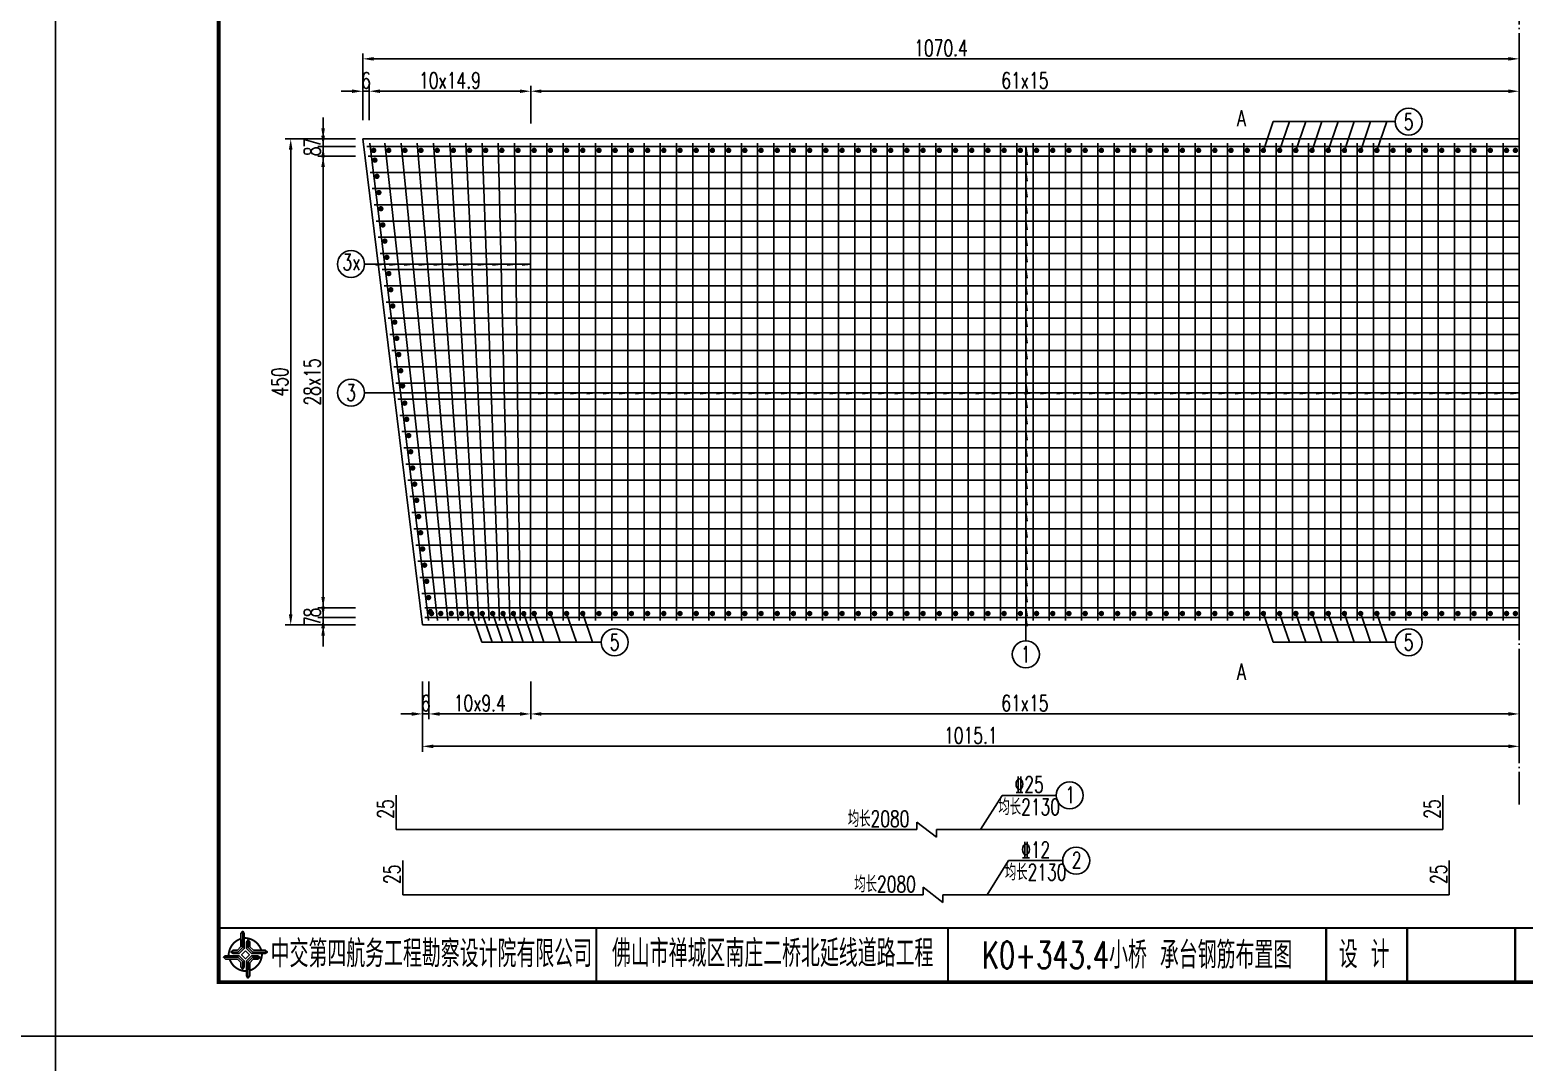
# Model space of a CAD drawing. Header units: millimetres. Extents: x -51 to 12129, y -1309 to -715.
# Drawn here: x 2464.6 to 2741.2, y -1016.5 to -825.3 of the extents above; entities that cross this region are included whole.
import ezdxf
from ezdxf.enums import TextEntityAlignment as Align

# ---------------------------------------------------------------- set-up
doc = ezdxf.new("R2010")
doc.units = ezdxf.units.MM
doc.header["$LTSCALE"] = 0.25
doc.linetypes.add('ACAD_ISO04W100', pattern=[30, 24, -3, 0, -3])
doc.layers.add('TEXT', color=7, linetype='Continuous', lineweight=18)
for name, color, linetype in [('YOLLOW', 7, 'Continuous'), ('中心线', 3, 'ACAD_ISO04W100'), ('图框', 7, 'Continuous'), ('尺寸标注', 2, 'Continuous'), ('文字', 7, 'Continuous'), ('文字字符', 7, 'Continuous'), ('标注', 4, 'Continuous'), ('次轮廓线', 7, 'Continuous'), ('钢筋', 6, 'Continuous')]:
    doc.layers.add(name, color=color, linetype=linetype)
doc.styles.get("Standard").update_dxf_attribs({"font": 'simplex1.shx', "width": 0.7, "bigfont": 'hztxt.shx'})
doc.dimstyles.new('比例1：50', dxfattribs={"dimscale": 0, "dimtxt": 3, "dimasz": 2, "dimexe": 1, "dimexo": 1, "dimgap": 0.5, "dimtad": 1, "dimdec": 1, "dimlfac": 5, "dimzin": 13, "dimdsep": 46, "dimtxsty": 'Standard', "dimcen": -1, "dimclrd": 256, "dimclre": 256, "dimclrt": 7, "dimaunit": 1, "dimadec": 3, "dimazin": 0, "dimtfac": 0.0005, "dimtdec": 1, "dimtix": 1, "dimtmove": 2, "dimatfit": 3, "dimfxl": 0, "dimtolj": 1, "dimtzin": 13, "dimarcsym": 0})

# ---------------------------------------------------------------- blocks, each defined once
blk = doc.blocks.new('tb')
at = {"lineweight": -3}
h = blk.add_hatch(color=256, dxfattribs=at)
h.paths.add_polyline_path([(-1.23, -0.13), (-3.78, -0.14), (-4.14, -0.41), (-1.4, -0.44), (-0.56, -1.24), (-0.54, -2.62), (-0.27, -2.2), (-0.26, -1.06)])
h.paths.add_polyline_path([(0.13, -1.08), (0.14, -3.86), (0.41, -4.26), (0.44, -1.24), (1.25, -0.43), (2.66, -0.43), (2.26, -0.16), (1.07, -0.15)])
h.paths.add_polyline_path([(1.08, 0.3), (3.62, 0.3), (4.02, 0.56), (1.25, 0.57), (0.43, 1.39), (0.43, 2.8), (0.16, 2.41), (0.15, 1.24)])
h.paths.add_polyline_path([(-0.28, 1.21), (-0.28, 3.99), (-0.56, 4.39), (-0.57, 1.41), (-1.38, 0.6), (-2.74, 0.56), (-2.33, 0.3), (-1.2, 0.29)])
for p, q in [((-0.56, 4.39), (-0.57, 1.41)), ((0.43, 2.8), (0.43, 1.39)), ((-1.38, 0.6), (-2.74, 0.56)), ((-0.57, 1.41), (-1.38, 0.6)), ((0.43, 1.39), (1.25, 0.57)), ((1.25, 0.57), (4.02, 0.56)), ((-4.14, -0.41), (-1.4, -0.44)), ((-1.4, -0.44), (-0.56, -1.24)), ((-0.56, -1.24), (-0.54, -2.62)), ((0.41, -4.26), (0.44, -1.24)), ((0.44, -1.24), (1.25, -0.43)), ((1.25, -0.43), (2.66, -0.43))]:
    blk.add_line(p, q, dxfattribs=at)
at = {"lineweight": -3, "const_width": 0.35, "flags": 128}
for points in [[(-0.9, 3.02, 0.324167), (-3.16, -0.14)], [(2.88, 0.92, 0.324403), (-0.24, 3.15)], [(0.75, -2.86, 0.325418), (3.02, 0.26)], [(-2.98, -0.76, 0.322976), (0.14, -2.98)]]:
    blk.add_lwpolyline(points, format="xyb", dxfattribs=at)
at = {"lineweight": -3, "flags": 128}
for points in [[(-0.9, 3.99), (-0.9, 1.58), (-1.53, 0.91), (-2.34, 0.91), (-2.74, 0.56), (-2.33, 0.3), (-1.2, 0.29), (-0.28, 1.21), (-0.28, 3.99), (-0.56, 4.39)], [(3.62, 0.92), (1.43, 0.92), (0.77, 1.54), (0.77, 2.38), (0.43, 2.8), (0.16, 2.41), (0.15, 1.24), (1.08, 0.3), (3.62, 0.3), (4.02, 0.56)], [(-0.04, 0.77), (0.68, 0.04), (-0.04, -0.69), (-0.77, 0.05)], [(-3.73, -0.76), (-1.54, -0.76), (-0.89, -1.39), (-0.89, -2.21), (-0.54, -2.62), (-0.27, -2.2), (-0.26, -1.06), (-1.23, -0.13), (-3.78, -0.14), (-4.14, -0.41)], [(0.75, -3.85), (0.75, -1.43), (1.4, -0.78), (2.26, -0.78), (2.66, -0.43), (2.26, -0.16), (1.07, -0.15), (0.13, -1.08), (0.14, -3.86), (0.41, -4.26)]]:
    blk.add_lwpolyline(points, close=True, dxfattribs=at)
blk = doc.blocks.new('*D796')
at = {"layer": 'Defpoints', "color": 0}
for p in [(2526.21, -845.53), (2512.87, -935.53), (2537.26, -935.53)]:
    blk.add_point(p, dxfattribs=at)
at = {"layer": '标注', "lineweight": -2}
for p, q in [((2518.87, -845.53), (2511.87, -845.53)), ((2512.87, -847.53), (2512.87, -933.53)), ((2518.87, -935.53), (2511.87, -935.53))]:
    blk.add_line(p, q, dxfattribs=at)
at = {"layer": '标注'}
for points in [[(2512.53, -847.53), (2513.2, -847.53), (2512.87, -845.53)], [(2512.53, -933.53), (2513.2, -933.53), (2512.87, -935.53)]]:
    blk.add_solid(points, dxfattribs=at)
at = {"layer": '标注', "color": 7, "insert": (2510.87, -890.53), "char_height": 3, "attachment_point": 5, "rotation": 90}
blk.add_mtext('\\A1;450', dxfattribs=at)
blk = doc.blocks.new('*D797')
at = {"layer": 'Defpoints', "color": 0}
for p in [(2518.87, -845.53), (2526.95, -845.53), (2526.95, -846.93)]:
    blk.add_point(p, dxfattribs=at)
at = {"layer": '标注', "lineweight": -2}
for p, q in [((2518.87, -843.53), (2518.87, -841.53)), ((2524.87, -845.53), (2517.87, -845.53)), ((2518.87, -846.93), (2518.87, -845.53)), ((2524.87, -846.93), (2517.87, -846.93)), ((2518.87, -848.93), (2518.87, -850.93))]:
    blk.add_line(p, q, dxfattribs=at)
at = {"layer": '标注'}
for points in [[(2518.53, -843.53), (2519.2, -843.53), (2518.87, -845.53)], [(2518.53, -848.93), (2519.2, -848.93), (2518.87, -846.93)]]:
    blk.add_solid(points, dxfattribs=at)
at = {"layer": '标注', "color": 7, "insert": (2516.87, -846.23), "char_height": 3, "attachment_point": 5, "rotation": 90}
blk.add_mtext('\\A1;7', dxfattribs=at)
blk = doc.blocks.new('*D798')
at = {"layer": 'Defpoints', "color": 0}
for p in [(2518.87, -848.73), (2526.95, -846.93), (2527.2, -848.73)]:
    blk.add_point(p, dxfattribs=at)
at = {"layer": '标注', "lineweight": -2}
for p, q in [((2518.87, -844.93), (2518.87, -842.93)), ((2524.87, -846.93), (2517.87, -846.93)), ((2524.87, -848.73), (2517.87, -848.73)), ((2518.87, -846.93), (2518.87, -848.73)), ((2518.87, -850.73), (2518.87, -852.73))]:
    blk.add_line(p, q, dxfattribs=at)
at = {"layer": '标注'}
for points in [[(2518.53, -844.93), (2519.2, -844.93), (2518.87, -846.93)], [(2518.53, -850.73), (2519.2, -850.73), (2518.87, -848.73)]]:
    blk.add_solid(points, dxfattribs=at)
at = {"layer": '标注', "color": 7, "insert": (2516.87, -847.83), "char_height": 3, "attachment_point": 5, "rotation": 90}
blk.add_mtext('\\A1;8', dxfattribs=at)
blk = doc.blocks.new('*D799')
at = {"layer": 'Defpoints', "color": 0}
for p in [(2527.2, -848.73), (2518.87, -932.33), (2537.71, -932.33)]:
    blk.add_point(p, dxfattribs=at)
at = {"layer": '标注', "lineweight": -2}
for p, q in [((2524.87, -848.73), (2517.87, -848.73)), ((2518.87, -850.73), (2518.87, -930.33)), ((2524.87, -932.33), (2517.87, -932.33))]:
    blk.add_line(p, q, dxfattribs=at)
at = {"layer": '标注'}
for points in [[(2518.53, -850.73), (2519.2, -850.73), (2518.87, -848.73)], [(2518.53, -930.33), (2519.2, -930.33), (2518.87, -932.33)]]:
    blk.add_solid(points, dxfattribs=at)
at = {"layer": '标注', "color": 7, "insert": (2516.87, -890.53), "char_height": 3, "attachment_point": 5, "rotation": 90}
blk.add_mtext('\\A1;28x15', dxfattribs=at)
blk = doc.blocks.new('*D800')
at = {"layer": 'Defpoints', "color": 0}
for p in [(2518.87, -934.13), (2538.06, -932.33), (2538.06, -934.13)]:
    blk.add_point(p, dxfattribs=at)
at = {"layer": '标注', "lineweight": -2}
for p, q in [((2518.87, -930.33), (2518.87, -928.33)), ((2524.87, -932.33), (2517.87, -932.33)), ((2524.87, -934.13), (2517.87, -934.13)), ((2518.87, -932.33), (2518.87, -934.13)), ((2518.87, -936.13), (2518.87, -938.13))]:
    blk.add_line(p, q, dxfattribs=at)
at = {"layer": '标注'}
for points in [[(2518.53, -930.33), (2519.2, -930.33), (2518.87, -932.33)], [(2518.53, -936.13), (2519.2, -936.13), (2518.87, -934.13)]]:
    blk.add_solid(points, dxfattribs=at)
at = {"layer": '标注', "color": 7, "insert": (2516.87, -933.23), "char_height": 3, "attachment_point": 5, "rotation": 90}
blk.add_mtext('\\A1;8', dxfattribs=at)
blk = doc.blocks.new('*D801')
at = {"layer": 'Defpoints', "color": 0}
for p in [(2538.29, -934.13), (2518.87, -935.53), (2538.29, -935.53)]:
    blk.add_point(p, dxfattribs=at)
at = {"layer": '标注', "lineweight": -2}
for p, q in [((2518.87, -932.13), (2518.87, -930.13)), ((2524.87, -934.13), (2517.87, -934.13)), ((2518.87, -934.13), (2518.87, -935.53)), ((2524.87, -935.53), (2517.87, -935.53)), ((2518.87, -937.53), (2518.87, -939.53))]:
    blk.add_line(p, q, dxfattribs=at)
at = {"layer": '标注'}
for points in [[(2518.53, -932.13), (2519.2, -932.13), (2518.87, -934.13)], [(2518.53, -937.53), (2519.2, -937.53), (2518.87, -935.53)]]:
    blk.add_solid(points, dxfattribs=at)
at = {"layer": '标注', "color": 7, "insert": (2516.87, -934.83), "char_height": 3, "attachment_point": 5, "rotation": 90}
blk.add_mtext('\\A1;7', dxfattribs=at)
blk = doc.blocks.new('*D802')
at = {"layer": 'Defpoints', "color": 0}
for p in [(2537.26, -943.54), (2740.29, -943.54), (2740.29, -958)]:
    blk.add_point(p, dxfattribs=at)
at = {"layer": '标注', "lineweight": -2}
for p, q in [((2537.26, -952), (2537.26, -959)), ((2740.29, -952), (2740.29, -959)), ((2539.26, -958), (2738.29, -958))]:
    blk.add_line(p, q, dxfattribs=at)
at = {"layer": '标注'}
for points in [[(2539.26, -957.67), (2539.26, -958.34), (2537.26, -958)], [(2738.29, -957.67), (2738.29, -958.34), (2740.29, -958)]]:
    blk.add_solid(points, dxfattribs=at)
at = {"layer": '标注', "color": 7, "insert": (2638.77, -956), "char_height": 3, "attachment_point": 5}
blk.add_mtext('\\A1;1015.1', dxfattribs=at)
blk = doc.blocks.new('*D803')
at = {"layer": 'Defpoints', "color": 0}
for p in [(2537.26, -943.54), (2538.46, -943.54), (2538.46, -952)]:
    blk.add_point(p, dxfattribs=at)
at = {"layer": '标注', "lineweight": -2}
for p, q in [((2537.26, -946), (2537.26, -953)), ((2538.46, -946), (2538.46, -953)), ((2535.26, -952), (2533.26, -952)), ((2537.26, -952), (2538.46, -952)), ((2540.46, -952), (2542.46, -952))]:
    blk.add_line(p, q, dxfattribs=at)
at = {"layer": '标注'}
for points in [[(2535.26, -951.67), (2535.26, -952.34), (2537.26, -952)], [(2540.46, -951.67), (2540.46, -952.34), (2538.46, -952)]]:
    blk.add_solid(points, dxfattribs=at)
at = {"layer": '标注', "color": 7, "insert": (2537.86, -950), "char_height": 3, "attachment_point": 5}
blk.add_mtext('\\A1;6', dxfattribs=at)
blk = doc.blocks.new('*D804')
at = {"layer": 'Defpoints', "color": 0}
for p in [(2557.29, -942.74), (2538.46, -943.54), (2557.29, -952)]:
    blk.add_point(p, dxfattribs=at)
at = {"layer": '标注', "lineweight": -2}
for p, q in [((2538.46, -946), (2538.46, -953)), ((2557.29, -946), (2557.29, -953)), ((2540.46, -952), (2555.29, -952))]:
    blk.add_line(p, q, dxfattribs=at)
at = {"layer": '标注'}
for points in [[(2540.46, -951.67), (2540.46, -952.34), (2538.46, -952)], [(2555.29, -951.67), (2555.29, -952.34), (2557.29, -952)]]:
    blk.add_solid(points, dxfattribs=at)
at = {"layer": '标注', "color": 7, "insert": (2547.87, -950), "char_height": 3, "attachment_point": 5}
blk.add_mtext('\\A1;10x9.4', dxfattribs=at)
blk = doc.blocks.new('*D805')
at = {"layer": 'Defpoints', "color": 0}
for p in [(2557.29, -942.14), (2740.29, -942.14), (2740.29, -952)]:
    blk.add_point(p, dxfattribs=at)
at = {"layer": '标注', "lineweight": -2}
for p, q in [((2557.29, -946), (2557.29, -953)), ((2740.29, -946), (2740.29, -953)), ((2559.29, -952), (2738.29, -952))]:
    blk.add_line(p, q, dxfattribs=at)
at = {"layer": '标注'}
for points in [[(2559.29, -951.67), (2559.29, -952.34), (2557.29, -952)], [(2738.29, -951.67), (2738.29, -952.34), (2740.29, -952)]]:
    blk.add_solid(points, dxfattribs=at)
at = {"layer": '标注', "color": 7, "insert": (2648.79, -950), "char_height": 3, "attachment_point": 5}
blk.add_mtext('\\A1;61x15', dxfattribs=at)
blk = doc.blocks.new('*D806')
at = {"layer": 'Defpoints', "color": 0}
for p in [(2740.29, -830.69), (2526.21, -843.02), (2740.29, -843.02)]:
    blk.add_point(p, dxfattribs=at)
at = {"layer": '标注', "lineweight": -2}
for p, q in [((2526.21, -836.69), (2526.21, -829.69)), ((2740.29, -836.69), (2740.29, -829.69)), ((2528.21, -830.69), (2738.29, -830.69))]:
    blk.add_line(p, q, dxfattribs=at)
at = {"layer": '标注'}
for points in [[(2528.21, -830.36), (2528.21, -831.02), (2526.21, -830.69)], [(2738.29, -830.36), (2738.29, -831.02), (2740.29, -830.69)]]:
    blk.add_solid(points, dxfattribs=at)
at = {"layer": '标注', "color": 7, "insert": (2633.25, -828.69), "char_height": 3, "attachment_point": 5}
blk.add_mtext('\\A1;1070.4', dxfattribs=at)
blk = doc.blocks.new('*D807')
at = {"layer": 'Defpoints', "color": 0}
for p in [(2526.21, -836.69), (2526.21, -843.02), (2527.41, -843.02)]:
    blk.add_point(p, dxfattribs=at)
at = {"layer": '标注', "lineweight": -2}
for p, q in [((2524.21, -836.69), (2522.21, -836.69)), ((2526.21, -842.02), (2526.21, -835.69)), ((2527.41, -836.69), (2526.21, -836.69)), ((2527.41, -842.02), (2527.41, -835.69)), ((2529.41, -836.69), (2531.41, -836.69))]:
    blk.add_line(p, q, dxfattribs=at)
at = {"layer": '标注'}
for points in [[(2524.21, -836.36), (2524.21, -837.02), (2526.21, -836.69)], [(2529.41, -836.36), (2529.41, -837.02), (2527.41, -836.69)]]:
    blk.add_solid(points, dxfattribs=at)
at = {"layer": '标注', "color": 7, "insert": (2526.81, -834.69), "char_height": 3, "attachment_point": 5}
blk.add_mtext('\\A1;6', dxfattribs=at)
blk = doc.blocks.new('*D808')
at = {"layer": 'Defpoints', "color": 0}
for p in [(2557.29, -836.69), (2527.41, -843.02), (2557.29, -843.82)]:
    blk.add_point(p, dxfattribs=at)
at = {"layer": '标注', "lineweight": -2}
for p, q in [((2527.41, -842.02), (2527.41, -835.69)), ((2529.41, -836.69), (2555.29, -836.69)), ((2557.29, -842.69), (2557.29, -835.69))]:
    blk.add_line(p, q, dxfattribs=at)
at = {"layer": '标注'}
for points in [[(2529.41, -836.36), (2529.41, -837.02), (2527.41, -836.69)], [(2555.29, -836.36), (2555.29, -837.02), (2557.29, -836.69)]]:
    blk.add_solid(points, dxfattribs=at)
at = {"layer": '标注', "color": 7, "insert": (2542.35, -834.69), "char_height": 3, "attachment_point": 5}
blk.add_mtext('\\A1;10x14.9', dxfattribs=at)
blk = doc.blocks.new('*D809')
at = {"layer": 'Defpoints', "color": 0}
for p in [(2740.29, -836.69), (2557.29, -843.82), (2740.29, -843.82)]:
    blk.add_point(p, dxfattribs=at)
at = {"layer": '标注', "lineweight": -2}
for p, q in [((2557.29, -842.69), (2557.29, -835.69)), ((2559.29, -836.69), (2738.29, -836.69)), ((2740.29, -842.69), (2740.29, -835.69))]:
    blk.add_line(p, q, dxfattribs=at)
at = {"layer": '标注'}
for points in [[(2559.29, -836.36), (2559.29, -837.02), (2557.29, -836.69)], [(2738.29, -836.36), (2738.29, -837.02), (2740.29, -836.69)]]:
    blk.add_solid(points, dxfattribs=at)
at = {"layer": '标注', "color": 7, "insert": (2648.79, -834.69), "char_height": 3, "attachment_point": 5}
blk.add_mtext('\\A1;61x15', dxfattribs=at)
blk = doc.blocks.new('123')
at = {"layer": '图框', "color": 2}
blk.add_lwpolyline([(369.33, -1011.65), (369.33, -714.65), (-50.67, -714.65), (-50.67, -1011.65)], close=True, dxfattribs=at)

msp = doc.modelspace()

# ---------------------------------------------------------------- linework, layer by layer
at = {"const_width": 0.7}
msp.add_lwpolyline([(2499.54252, -1001.65472), (2879.54252, -1001.65472), (2879.54252, -724.65472), (2499.54252, -724.65472)], close=True, dxfattribs=at)
at = {"const_width": 0.4}
msp.add_lwpolyline([(2499.54252, -991.65472), (2879.54252, -991.65472)], dxfattribs=at)
at = {"layer": 'YOLLOW'}
for p, q in [((2640.57574, -973.42357), (2644.57574, -967.07628)), ((2644.57574, -967.07628), (2654.57574, -967.07628)), ((2641.77242, -985.51027), (2645.77242, -979.16298)), ((2645.77242, -979.16298), (2655.77242, -979.16298))]:
    msp.add_line(p, q, dxfattribs=at)
for centre in [(2657.07574, -967.07628), (2658.27242, -979.16298)]:
    msp.add_circle(centre, 2.5, dxfattribs=at)
at = {"layer": '中心线'}
msp.add_line((2740.28707, -734.74886), (2740.28707, -968.9558), dxfattribs=at)
at = {"layer": '图框', "const_width": 0.4}
for points in [[(2569.43594, -991.65472), (2569.43594, -1001.65472)], [(2634.54252, -1001.65472), (2634.54252, -991.65472)], [(2704.54252, -1001.65472), (2704.54252, -991.65472)], [(2719.54252, -1001.65472), (2719.54252, -991.65472)], [(2739.54252, -1001.65472), (2739.54252, -991.65472)]]:
    msp.add_lwpolyline(points, dxfattribs=at)
at = {"layer": '尺寸标注', "linetype": 'Continuous'}
for p, q in [((2628.75619, -973.42357), (2628.75619, -972.02364)), ((2628.75619, -972.02364), (2632.41581, -974.81118)), ((2632.41581, -974.81118), (2632.41581, -973.42357)), ((2629.95287, -985.51027), (2629.95287, -984.11034)), ((2629.95287, -984.11034), (2633.61249, -986.89788)), ((2633.61249, -986.89788), (2633.61249, -985.51027))]:
    msp.add_line(p, q, dxfattribs=at)
at = {"layer": '文字'}
for points in [[(2689.11623, -838.82442, 0, 0.7, 0), (2687.11623, -838.82442, 0, 0, 0), (2684.61623, -838.82442, 0, 0, 0), (2684.61623, -843.62125, 0, 0, 0)], [(2689.11623, -946.86419, 0, 0.7, 0), (2687.11623, -946.86419, 0, 0, 0), (2684.61623, -946.86419, 0, 0, 0), (2684.61623, -942.06737, 0, 0, 0)]]:
    msp.add_lwpolyline(points, format="xyseb", dxfattribs=at)
at = {"layer": '标注'}
for p, q in [((2694.75607, -842.32313), (2692.93629, -847.64895)), ((2694.75607, -842.32313), (2717.32742, -842.32313)), ((2697.75607, -842.32313), (2695.93629, -847.64895)), ((2700.75607, -842.32313), (2698.93629, -847.64895)), ((2703.75607, -842.32313), (2701.93629, -847.64895)), ((2706.75607, -842.32313), (2704.93629, -847.64895)), ((2709.75607, -842.32313), (2707.93629, -847.64895)), ((2712.75607, -842.32313), (2710.93629, -847.64895)), ((2715.75607, -842.32313), (2713.93629, -847.64895)), ((2648.95284, -846.92605), (2648.95284, -938.46189)), ((2648.95284, -846.92605), (2649.17769, -848.52606)), ((2648.95284, -848.72605), (2649.17769, -850.32606)), ((2648.95284, -851.72605), (2649.17769, -853.32606)), ((2648.95284, -854.72605), (2649.17769, -856.32606)), ((2648.95284, -857.72605), (2649.17769, -859.32606)), ((2648.95284, -860.72605), (2649.17769, -862.32606)), ((2648.95284, -863.72605), (2649.17769, -865.32606)), ((2648.95284, -866.72605), (2649.17769, -868.32606)), ((2557.28707, -868.70121), (2526.53284, -868.70121)), ((2530.25272, -868.70121), (2528.6527, -868.92607)), ((2532.77615, -868.70121), (2531.17614, -868.92607)), ((2535.49959, -868.70121), (2533.89957, -868.92607)), ((2538.20878, -868.70121), (2536.60876, -868.92607)), ((2540.94646, -868.70121), (2539.34644, -868.92607)), ((2543.6699, -868.70121), (2542.06988, -868.92607)), ((2546.39333, -868.70121), (2544.79331, -868.92607)), ((2549.11677, -868.70121), (2547.51675, -868.92607)), ((2551.8402, -868.70121), (2550.24019, -868.92607)), ((2554.56364, -868.70121), (2552.96362, -868.92607)), ((2557.28707, -868.70121), (2555.68706, -868.92607)), ((2648.95284, -869.72605), (2649.17769, -871.32606)), ((2648.95284, -872.72605), (2649.17769, -874.32606)), ((2648.95284, -875.72605), (2649.17769, -877.32606)), ((2648.95284, -878.72605), (2649.17769, -880.32606)), ((2648.95284, -881.72605), (2649.17769, -883.32606)), ((2648.95284, -884.72605), (2649.17769, -886.32606)), ((2648.95284, -887.72605), (2649.17769, -889.32606)), ((2740.28707, -892.51959), (2526.53284, -892.51959)), ((2560.28707, -892.51959), (2558.68706, -892.74444)), ((2563.28707, -892.51959), (2561.68706, -892.74444)), ((2566.28707, -892.51959), (2564.68706, -892.74444)), ((2569.28707, -892.51959), (2567.68706, -892.74444)), ((2572.28707, -892.51959), (2570.68706, -892.74444)), ((2575.28707, -892.51959), (2573.68706, -892.74444)), ((2578.28707, -892.51959), (2576.68706, -892.74444)), ((2581.28707, -892.51959), (2579.68706, -892.74444)), ((2584.28707, -892.51959), (2582.68706, -892.74444)), ((2587.28707, -892.51959), (2585.68706, -892.74444)), ((2590.28707, -892.51959), (2588.68706, -892.74444)), ((2593.28707, -892.51959), (2591.68706, -892.74444)), ((2596.28707, -892.51959), (2594.68706, -892.74444)), ((2599.28707, -892.51959), (2597.68706, -892.74444)), ((2602.28707, -892.51959), (2600.68706, -892.74444)), ((2605.28707, -892.51959), (2603.68706, -892.74444)), ((2608.28707, -892.51959), (2606.68706, -892.74444)), ((2611.28707, -892.51959), (2609.68706, -892.74444)), ((2614.28707, -892.51959), (2612.68706, -892.74444)), ((2617.28707, -892.51959), (2615.68706, -892.74444)), ((2620.28707, -892.51959), (2618.68706, -892.74444)), ((2623.28707, -892.51959), (2621.68706, -892.74444)), ((2626.28707, -892.51959), (2624.68706, -892.74444)), ((2629.28707, -892.51959), (2627.68706, -892.74444)), ((2632.28707, -892.51959), (2630.68706, -892.74444)), ((2635.28707, -892.51959), (2633.68706, -892.74444)), ((2638.28707, -892.51959), (2636.68706, -892.74444)), ((2641.28707, -892.51959), (2639.68706, -892.74444)), ((2644.28707, -892.51959), (2642.68706, -892.74444)), ((2647.28707, -892.51959), (2645.68706, -892.74444)), ((2650.28707, -892.51959), (2648.68706, -892.74444)), ((2648.95284, -890.72605), (2649.17769, -892.32606)), ((2653.28707, -892.51959), (2651.68706, -892.74444)), ((2656.28707, -892.51959), (2654.68706, -892.74444)), ((2659.28707, -892.51959), (2657.68706, -892.74444)), ((2662.28707, -892.51959), (2660.68706, -892.74444)), ((2665.28707, -892.51959), (2663.68706, -892.74444)), ((2668.28707, -892.51959), (2666.68706, -892.74444)), ((2671.28707, -892.51959), (2669.68706, -892.74444)), ((2674.28707, -892.51959), (2672.68706, -892.74444)), ((2677.28707, -892.51959), (2675.68706, -892.74444)), ((2680.28707, -892.51959), (2678.68706, -892.74444)), ((2683.28707, -892.51959), (2681.68706, -892.74444)), ((2686.28707, -892.51959), (2684.68706, -892.74444)), ((2689.28707, -892.51959), (2687.68706, -892.74444)), ((2692.28707, -892.51959), (2690.68706, -892.74444)), ((2695.28707, -892.51959), (2693.68706, -892.74444)), ((2698.28707, -892.51959), (2696.68706, -892.74444)), ((2701.28707, -892.51959), (2699.68706, -892.74444)), ((2704.28707, -892.51959), (2702.68706, -892.74444)), ((2707.28707, -892.51959), (2705.68706, -892.74444)), ((2710.28707, -892.51959), (2708.68706, -892.74444)), ((2713.28707, -892.51959), (2711.68706, -892.74444)), ((2716.28707, -892.51959), (2714.68706, -892.74444)), ((2719.28707, -892.51959), (2717.68706, -892.74444)), ((2722.28707, -892.51959), (2720.68706, -892.74444)), ((2725.28707, -892.51959), (2723.68706, -892.74444)), ((2728.28707, -892.51959), (2726.68706, -892.74444)), ((2731.28707, -892.51959), (2729.68706, -892.74444)), ((2734.28707, -892.51959), (2732.68706, -892.74444)), ((2737.28707, -892.51959), (2735.68706, -892.74444)), ((2740.28707, -892.51959), (2738.68706, -892.74444)), ((2648.95284, -893.72605), (2649.17769, -895.32606)), ((2648.95284, -896.72605), (2649.17769, -898.32606)), ((2648.95284, -899.72605), (2649.17769, -901.32606)), ((2648.95284, -902.72605), (2649.17769, -904.32606)), ((2648.95284, -905.72605), (2649.17769, -907.32606)), ((2648.95284, -908.72605), (2649.17769, -910.32606)), ((2648.95284, -911.72605), (2649.17769, -913.32606)), ((2648.95284, -914.72605), (2649.17769, -916.32606)), ((2648.95284, -917.72605), (2649.17769, -919.32606)), ((2648.95284, -920.72605), (2649.17769, -922.32606)), ((2648.95284, -923.72605), (2649.17769, -925.32606)), ((2648.95284, -926.72605), (2649.17769, -928.32606)), ((2648.95284, -929.72605), (2649.17769, -931.32606)), ((2548.23536, -938.72896), (2546.41557, -933.40314)), ((2550.15548, -938.72896), (2548.33569, -933.40314)), ((2552.07559, -938.72896), (2550.25581, -933.40314)), ((2553.99571, -938.72896), (2552.17593, -933.40314)), ((2555.91583, -938.72896), (2554.09605, -933.40314)), ((2557.82819, -938.72896), (2556.01646, -933.42671)), ((2559.75607, -938.72896), (2557.93629, -933.40314)), ((2562.75607, -938.72896), (2560.93629, -933.40314)), ((2565.75607, -938.72896), (2563.93629, -933.40314)), ((2568.75607, -938.72896), (2566.93629, -933.40314)), ((2648.95284, -932.32605), (2649.17769, -933.92606)), ((2648.95284, -934.12605), (2649.17769, -935.72606)), ((2694.75607, -938.72896), (2692.93629, -933.40314)), ((2697.75607, -938.72896), (2695.93629, -933.40314)), ((2700.75607, -938.72896), (2698.93629, -933.40314)), ((2703.75607, -938.72896), (2701.93629, -933.40314)), ((2706.75607, -938.72896), (2704.93629, -933.40314)), ((2709.75607, -938.72896), (2707.93629, -933.40314)), ((2712.75607, -938.72896), (2710.93629, -933.40314)), ((2715.75607, -938.72896), (2713.93629, -933.40314)), ((2548.23536, -938.72896), (2570.32742, -938.72896)), ((2694.75607, -938.72896), (2717.32742, -938.72896))]:
    msp.add_line(p, q, dxfattribs=at)
for centre in [(2719.82742, -842.32313), (2524.03284, -868.70121), (2524.03284, -892.51959), (2572.82742, -938.72896), (2719.82742, -938.72896), (2648.95284, -940.96189)]:
    msp.add_circle(centre, 2.5, dxfattribs=at)
at = {"layer": '次轮廓线'}
for p, q in [((2526.20717, -845.52605), (2740.28707, -845.52605)), ((2537.25778, -935.52605), (2526.20717, -845.52605)), ((2740.28707, -935.52605), (2537.25778, -935.52605))]:
    msp.add_line(p, q, dxfattribs=at)
at = {"layer": '钢筋'}
for p, q in [((2538.35955, -934.72605), (2527.50539, -846.32605)), ((2530.30356, -846.32605), (2540.0723, -934.72605)), ((2541.98505, -934.72605), (2533.30173, -846.32605)), ((2536.28078, -846.32605), (2543.89794, -934.72605)), ((2545.81056, -934.72605), (2539.29807, -846.32605)), ((2542.29623, -846.32605), (2547.72331, -934.72605)), ((2549.63606, -934.72605), (2545.2944, -846.32605)), ((2548.29257, -846.32605), (2551.54882, -934.72605)), ((2553.46157, -934.72605), (2551.29074, -846.32605)), ((2554.2889, -846.32605), (2555.37432, -934.72605)), ((2557.28707, -934.72605), (2557.28707, -846.32605)), ((2560.28707, -934.72605), (2560.28707, -846.32605)), ((2563.28707, -934.72605), (2563.28707, -846.32605)), ((2566.28707, -934.72605), (2566.28707, -846.32605)), ((2569.28707, -934.72605), (2569.28707, -846.32605)), ((2572.28707, -934.72605), (2572.28707, -846.32605)), ((2575.28707, -934.72605), (2575.28707, -846.32605)), ((2578.28707, -934.72605), (2578.28707, -846.32605)), ((2581.28707, -934.72605), (2581.28707, -846.32605)), ((2584.28707, -934.72605), (2584.28707, -846.32605)), ((2587.28707, -934.72605), (2587.28707, -846.32605)), ((2590.28707, -934.72605), (2590.28707, -846.32605)), ((2593.28707, -934.72605), (2593.28707, -846.32605)), ((2596.28707, -934.72605), (2596.28707, -846.32605)), ((2599.28707, -934.72605), (2599.28707, -846.32605)), ((2602.28707, -934.72605), (2602.28707, -846.32605)), ((2605.28707, -934.72605), (2605.28707, -846.32605)), ((2608.28707, -934.72605), (2608.28707, -846.32605)), ((2611.28707, -934.72605), (2611.28707, -846.32605)), ((2614.28707, -934.72605), (2614.28707, -846.32605)), ((2617.28707, -934.72605), (2617.28707, -846.32605)), ((2620.28707, -934.72605), (2620.28707, -846.32605)), ((2623.28707, -934.72605), (2623.28707, -846.32605)), ((2626.28707, -934.72605), (2626.28707, -846.32605)), ((2629.28707, -934.72605), (2629.28707, -846.32605)), ((2632.28707, -934.72605), (2632.28707, -846.32605)), ((2635.28707, -934.72605), (2635.28707, -846.32605)), ((2638.28707, -934.72605), (2638.28707, -846.32605)), ((2641.28707, -934.72605), (2641.28707, -846.32605)), ((2644.28707, -934.72605), (2644.28707, -846.32605)), ((2647.28707, -934.72605), (2647.28707, -846.32605)), ((2650.28707, -934.72605), (2650.28707, -846.32605)), ((2653.28707, -934.72605), (2653.28707, -846.32605)), ((2656.28707, -934.72605), (2656.28707, -846.32605)), ((2659.28707, -934.72605), (2659.28707, -846.32605)), ((2662.28707, -934.72605), (2662.28707, -846.32605)), ((2665.28707, -934.72605), (2665.28707, -846.32605)), ((2668.28707, -934.72605), (2668.28707, -846.32605)), ((2671.28707, -934.72605), (2671.28707, -846.32605)), ((2674.28707, -934.72605), (2674.28707, -846.32605)), ((2677.28707, -934.72605), (2677.28707, -846.32605)), ((2680.28707, -934.72605), (2680.28707, -846.32605)), ((2683.28707, -934.72605), (2683.28707, -846.32605)), ((2686.28707, -934.72605), (2686.28707, -846.32605)), ((2689.28707, -934.72605), (2689.28707, -846.32605)), ((2692.28707, -934.72605), (2692.28707, -846.32605)), ((2695.28707, -934.72605), (2695.28707, -846.32605)), ((2698.28707, -934.72605), (2698.28707, -846.32605)), ((2701.28707, -934.72605), (2701.28707, -846.32605)), ((2704.28707, -934.72605), (2704.28707, -846.32605)), ((2707.28707, -934.72605), (2707.28707, -846.32605)), ((2710.28707, -934.72605), (2710.28707, -846.32605)), ((2713.28707, -934.72605), (2713.28707, -846.32605)), ((2716.28707, -934.72605), (2716.28707, -846.32605)), ((2719.28707, -934.72605), (2719.28707, -846.32605)), ((2722.28707, -934.72605), (2722.28707, -846.32605)), ((2725.28707, -934.72605), (2725.28707, -846.32605)), ((2728.28707, -934.72605), (2728.28707, -846.32605)), ((2731.28707, -934.72605), (2731.28707, -846.32605)), ((2734.28707, -934.72605), (2734.28707, -846.32605)), ((2737.28707, -934.72605), (2737.28707, -846.32605)), ((2740.28707, -934.72605), (2740.28707, -846.32605)), ((2526.9515, -846.92605), (2740.28707, -846.92605)), ((2527.19707, -848.72605), (2740.28707, -848.72605)), ((2527.56543, -851.72605), (2740.28707, -851.72605)), ((2527.93378, -854.72605), (2740.28707, -854.72605)), ((2528.30213, -857.72605), (2740.28707, -857.72605)), ((2528.67049, -860.72605), (2740.28707, -860.72605)), ((2529.03884, -863.72605), (2740.28707, -863.72605)), ((2529.4072, -866.72605), (2740.28707, -866.72605)), ((2529.77555, -869.72605), (2740.28707, -869.72605)), ((2530.1439, -872.72605), (2740.28707, -872.72605)), ((2530.51226, -875.72605), (2740.28707, -875.72605)), ((2530.88061, -878.72605), (2740.28707, -878.72605)), ((2531.24896, -881.72605), (2740.28707, -881.72605)), ((2531.61732, -884.72605), (2740.28707, -884.72605)), ((2531.98567, -887.72605), (2740.28707, -887.72605)), ((2532.35403, -890.72605), (2740.28707, -890.72605)), ((2532.72238, -893.72605), (2740.28707, -893.72605)), ((2533.09073, -896.72605), (2740.28707, -896.72605)), ((2533.45909, -899.72605), (2740.28707, -899.72605)), ((2533.82744, -902.72605), (2740.28707, -902.72605)), ((2534.19579, -905.72605), (2740.28707, -905.72605)), ((2534.56415, -908.72605), (2740.28707, -908.72605)), ((2534.9325, -911.72605), (2740.28707, -911.72605)), ((2535.30085, -914.72605), (2740.28707, -914.72605)), ((2535.66921, -917.72605), (2740.28707, -917.72605)), ((2536.03756, -920.72605), (2740.28707, -920.72605)), ((2536.40592, -923.72605), (2740.28707, -923.72605)), ((2536.77427, -926.72605), (2740.28707, -926.72605)), ((2537.14262, -929.72605), (2740.28707, -929.72605)), ((2740.28707, -932.32605), (2537.70743, -932.32605)), ((2740.28707, -934.12605), (2537.70743, -934.12605))]:
    msp.add_line(p, q, dxfattribs=at)
at = {"layer": '钢筋', "linetype": 'ByBlock'}
for p, q in [((2532.40081, -973.42357), (2532.40081, -967.04221)), ((2726.1508, -973.42357), (2726.1508, -967.04221)), ((2532.40081, -973.42357), (2628.75619, -973.42357)), ((2632.41581, -973.42357), (2726.1508, -973.42357)), ((2533.59748, -985.51027), (2533.59748, -979.12891)), ((2727.34747, -985.51027), (2727.34747, -979.12891)), ((2533.59748, -985.51027), (2629.95287, -985.51027)), ((2633.61249, -985.51027), (2727.34747, -985.51027))]:
    msp.add_line(p, q, dxfattribs=at)
at = {"layer": '钢筋', "const_width": 0.5}
for points in [[(2527.97828, -847.64895, 1), (2528.47828, -847.64895, 1)], [(2528.1993, -849.44895, 1), (2528.6993, -849.44895, 1)], [(2530.76908, -847.64895, 1), (2531.26908, -847.64895, 1)], [(2533.75988, -847.64895, 1), (2534.25988, -847.64895, 1)], [(2536.7317, -847.64895, 1), (2537.2317, -847.64895, 1)], [(2539.74149, -847.64895, 1), (2540.24149, -847.64895, 1)], [(2542.73229, -847.64895, 1), (2543.23229, -847.64895, 1)], [(2545.72309, -847.64895, 1), (2546.22309, -847.64895, 1)], [(2548.71389, -847.64895, 1), (2549.21389, -847.64895, 1)], [(2551.70469, -847.64895, 1), (2552.20469, -847.64895, 1)], [(2554.69549, -847.64895, 1), (2555.19549, -847.64895, 1)], [(2557.68629, -847.64895, 1), (2558.18629, -847.64895, 1)], [(2560.68629, -847.64895, 1), (2561.18629, -847.64895, 1)], [(2563.68629, -847.64895, 1), (2564.18629, -847.64895, 1)], [(2566.68629, -847.64895, 1), (2567.18629, -847.64895, 1)], [(2569.68629, -847.64895, 1), (2570.18629, -847.64895, 1)], [(2572.68629, -847.64895, 1), (2573.18629, -847.64895, 1)], [(2575.68629, -847.64895, 1), (2576.18629, -847.64895, 1)], [(2578.68629, -847.64895, 1), (2579.18629, -847.64895, 1)], [(2581.68629, -847.64895, 1), (2582.18629, -847.64895, 1)], [(2584.68629, -847.64895, 1), (2585.18629, -847.64895, 1)], [(2587.68629, -847.64895, 1), (2588.18629, -847.64895, 1)], [(2590.68629, -847.64895, 1), (2591.18629, -847.64895, 1)], [(2593.68629, -847.64895, 1), (2594.18629, -847.64895, 1)], [(2596.68629, -847.64895, 1), (2597.18629, -847.64895, 1)], [(2599.68629, -847.64895, 1), (2600.18629, -847.64895, 1)], [(2602.68629, -847.64895, 1), (2603.18629, -847.64895, 1)], [(2605.68629, -847.64895, 1), (2606.18629, -847.64895, 1)], [(2608.68629, -847.64895, 1), (2609.18629, -847.64895, 1)], [(2611.68629, -847.64895, 1), (2612.18629, -847.64895, 1)], [(2614.68629, -847.64895, 1), (2615.18629, -847.64895, 1)], [(2617.68629, -847.64895, 1), (2618.18629, -847.64895, 1)], [(2620.68629, -847.64895, 1), (2621.18629, -847.64895, 1)], [(2623.68629, -847.64895, 1), (2624.18629, -847.64895, 1)], [(2626.68629, -847.64895, 1), (2627.18629, -847.64895, 1)], [(2629.68629, -847.64895, 1), (2630.18629, -847.64895, 1)], [(2632.68629, -847.64895, 1), (2633.18629, -847.64895, 1)], [(2635.68629, -847.64895, 1), (2636.18629, -847.64895, 1)], [(2638.68629, -847.64895, 1), (2639.18629, -847.64895, 1)], [(2641.68629, -847.64895, 1), (2642.18629, -847.64895, 1)], [(2644.68629, -847.64895, 1), (2645.18629, -847.64895, 1)], [(2647.68629, -847.64895, 1), (2648.18629, -847.64895, 1)], [(2650.68629, -847.64895, 1), (2651.18629, -847.64895, 1)], [(2653.68629, -847.64895, 1), (2654.18629, -847.64895, 1)], [(2656.68629, -847.64895, 1), (2657.18629, -847.64895, 1)], [(2659.68629, -847.64895, 1), (2660.18629, -847.64895, 1)], [(2662.68629, -847.64895, 1), (2663.18629, -847.64895, 1)], [(2665.68629, -847.64895, 1), (2666.18629, -847.64895, 1)], [(2668.68629, -847.64895, 1), (2669.18629, -847.64895, 1)], [(2671.68629, -847.64895, 1), (2672.18629, -847.64895, 1)], [(2674.68629, -847.64895, 1), (2675.18629, -847.64895, 1)], [(2677.68629, -847.64895, 1), (2678.18629, -847.64895, 1)], [(2680.68629, -847.64895, 1), (2681.18629, -847.64895, 1)], [(2683.68629, -847.64895, 1), (2684.18629, -847.64895, 1)], [(2686.68629, -847.64895, 1), (2687.18629, -847.64895, 1)], [(2689.68629, -847.64895, 1), (2690.18629, -847.64895, 1)], [(2692.68629, -847.64895, 1), (2693.18629, -847.64895, 1)], [(2695.68629, -847.64895, 1), (2696.18629, -847.64895, 1)], [(2698.68629, -847.64895, 1), (2699.18629, -847.64895, 1)], [(2701.68629, -847.64895, 1), (2702.18629, -847.64895, 1)], [(2704.68629, -847.64895, 1), (2705.18629, -847.64895, 1)], [(2707.68629, -847.64895, 1), (2708.18629, -847.64895, 1)], [(2710.68629, -847.64895, 1), (2711.18629, -847.64895, 1)], [(2713.68629, -847.64895, 1), (2714.18629, -847.64895, 1)], [(2716.68629, -847.64895, 1), (2717.18629, -847.64895, 1)], [(2719.68629, -847.64895, 1), (2720.18629, -847.64895, 1)], [(2722.68629, -847.64895, 1), (2723.18629, -847.64895, 1)], [(2725.68629, -847.64895, 1), (2726.18629, -847.64895, 1)], [(2728.68629, -847.64895, 1), (2729.18629, -847.64895, 1)], [(2731.68629, -847.64895, 1), (2732.18629, -847.64895, 1)], [(2734.68629, -847.64895, 1), (2735.18629, -847.64895, 1)], [(2737.68629, -847.64895, 1), (2738.18629, -847.64895, 1)], [(2739.32425, -847.64895, 1), (2739.82425, -847.64895, 1)], [(2528.56765, -852.44895, 1), (2529.06765, -852.44895, 1)], [(2528.936, -855.44895, 1), (2529.436, -855.44895, 1)], [(2529.30436, -858.44895, 1), (2529.80436, -858.44895, 1)], [(2529.67271, -861.44895, 1), (2530.17271, -861.44895, 1)], [(2530.04106, -864.44895, 1), (2530.54106, -864.44895, 1)], [(2530.40942, -867.44895, 1), (2530.90942, -867.44895, 1)], [(2530.77777, -870.44895, 1), (2531.27777, -870.44895, 1)], [(2531.14613, -873.44895, 1), (2531.64613, -873.44895, 1)], [(2531.51448, -876.44895, 1), (2532.01448, -876.44895, 1)], [(2531.88283, -879.44895, 1), (2532.38283, -879.44895, 1)], [(2532.25119, -882.44895, 1), (2532.75119, -882.44895, 1)], [(2532.61954, -885.44895, 1), (2533.11954, -885.44895, 1)], [(2532.98789, -888.44895, 1), (2533.48789, -888.44895, 1)], [(2533.33169, -891.24895, 1), (2533.83169, -891.24895, 1)], [(2533.7246, -894.44895, 1), (2534.2246, -894.44895, 1)], [(2534.09295, -897.44895, 1), (2534.59295, -897.44895, 1)], [(2534.46131, -900.44895, 1), (2534.96131, -900.44895, 1)], [(2534.82966, -903.44895, 1), (2535.32966, -903.44895, 1)], [(2535.19802, -906.44895, 1), (2535.69802, -906.44895, 1)], [(2535.56637, -909.44895, 1), (2536.06637, -909.44895, 1)], [(2535.93472, -912.44895, 1), (2536.43472, -912.44895, 1)], [(2536.30308, -915.44895, 1), (2536.80308, -915.44895, 1)], [(2536.67143, -918.44895, 1), (2537.17143, -918.44895, 1)], [(2537.03978, -921.44895, 1), (2537.53978, -921.44895, 1)], [(2537.40814, -924.44895, 1), (2537.90814, -924.44895, 1)], [(2537.77649, -927.44895, 1), (2538.27649, -927.44895, 1)], [(2538.14485, -930.44895, 1), (2538.64485, -930.44895, 1)], [(2538.46408, -933.04895, 1), (2538.96408, -933.04895, 1)], [(2538.6851, -933.40314, -1), (2539.1851, -933.40314, -1)], [(2540.40522, -933.40314, -1), (2540.90522, -933.40314, -1)], [(2542.32534, -933.40314, -1), (2542.82534, -933.40314, -1)], [(2544.24546, -933.40314, -1), (2544.74546, -933.40314, -1)], [(2546.16557, -933.40314, -1), (2546.66557, -933.40314, -1)], [(2548.08569, -933.40314, -1), (2548.58569, -933.40314, -1)], [(2550.00581, -933.40314, -1), (2550.50581, -933.40314, -1)], [(2551.92593, -933.40314, -1), (2552.42593, -933.40314, -1)], [(2553.84605, -933.40314, -1), (2554.34605, -933.40314, -1)], [(2555.76646, -933.42671, -1), (2556.26646, -933.42671, -1)], [(2557.68629, -933.40314, -1), (2558.18629, -933.40314, -1)], [(2560.68629, -933.40314, -1), (2561.18629, -933.40314, -1)], [(2563.68629, -933.40314, -1), (2564.18629, -933.40314, -1)], [(2566.68629, -933.40314, -1), (2567.18629, -933.40314, -1)], [(2569.68629, -933.40314, -1), (2570.18629, -933.40314, -1)], [(2572.68629, -933.40314, -1), (2573.18629, -933.40314, -1)], [(2575.68629, -933.40314, -1), (2576.18629, -933.40314, -1)], [(2578.68629, -933.40314, -1), (2579.18629, -933.40314, -1)], [(2581.68629, -933.40314, -1), (2582.18629, -933.40314, -1)], [(2584.68629, -933.40314, -1), (2585.18629, -933.40314, -1)], [(2587.68629, -933.40314, -1), (2588.18629, -933.40314, -1)], [(2590.68629, -933.40314, -1), (2591.18629, -933.40314, -1)], [(2593.68629, -933.40314, -1), (2594.18629, -933.40314, -1)], [(2596.68629, -933.40314, -1), (2597.18629, -933.40314, -1)], [(2599.68629, -933.40314, -1), (2600.18629, -933.40314, -1)], [(2602.68629, -933.40314, -1), (2603.18629, -933.40314, -1)], [(2605.68629, -933.40314, -1), (2606.18629, -933.40314, -1)], [(2608.68629, -933.40314, -1), (2609.18629, -933.40314, -1)], [(2611.68629, -933.40314, -1), (2612.18629, -933.40314, -1)], [(2614.68629, -933.40314, -1), (2615.18629, -933.40314, -1)], [(2617.68629, -933.40314, -1), (2618.18629, -933.40314, -1)], [(2620.68629, -933.40314, -1), (2621.18629, -933.40314, -1)], [(2623.68629, -933.40314, -1), (2624.18629, -933.40314, -1)], [(2626.68629, -933.40314, -1), (2627.18629, -933.40314, -1)], [(2629.68629, -933.40314, -1), (2630.18629, -933.40314, -1)], [(2632.68629, -933.40314, -1), (2633.18629, -933.40314, -1)], [(2635.68629, -933.40314, -1), (2636.18629, -933.40314, -1)], [(2638.68629, -933.40314, -1), (2639.18629, -933.40314, -1)], [(2641.68629, -933.40314, -1), (2642.18629, -933.40314, -1)], [(2644.68629, -933.40314, -1), (2645.18629, -933.40314, -1)], [(2647.68629, -933.40314, -1), (2648.18629, -933.40314, -1)], [(2650.68629, -933.40314, -1), (2651.18629, -933.40314, -1)], [(2653.68629, -933.40314, -1), (2654.18629, -933.40314, -1)], [(2656.68629, -933.40314, -1), (2657.18629, -933.40314, -1)], [(2659.68629, -933.40314, -1), (2660.18629, -933.40314, -1)], [(2662.68629, -933.40314, -1), (2663.18629, -933.40314, -1)], [(2665.68629, -933.40314, -1), (2666.18629, -933.40314, -1)], [(2668.68629, -933.40314, -1), (2669.18629, -933.40314, -1)], [(2671.68629, -933.40314, -1), (2672.18629, -933.40314, -1)], [(2674.68629, -933.40314, -1), (2675.18629, -933.40314, -1)], [(2677.68629, -933.40314, -1), (2678.18629, -933.40314, -1)], [(2680.68629, -933.40314, -1), (2681.18629, -933.40314, -1)], [(2683.68629, -933.40314, -1), (2684.18629, -933.40314, -1)], [(2686.68629, -933.40314, -1), (2687.18629, -933.40314, -1)], [(2689.68629, -933.40314, -1), (2690.18629, -933.40314, -1)], [(2692.68629, -933.40314, -1), (2693.18629, -933.40314, -1)], [(2695.68629, -933.40314, -1), (2696.18629, -933.40314, -1)], [(2698.68629, -933.40314, -1), (2699.18629, -933.40314, -1)], [(2701.68629, -933.40314, -1), (2702.18629, -933.40314, -1)], [(2704.68629, -933.40314, -1), (2705.18629, -933.40314, -1)], [(2707.68629, -933.40314, -1), (2708.18629, -933.40314, -1)], [(2710.68629, -933.40314, -1), (2711.18629, -933.40314, -1)], [(2713.68629, -933.40314, -1), (2714.18629, -933.40314, -1)], [(2716.68629, -933.40314, -1), (2717.18629, -933.40314, -1)], [(2719.68629, -933.40314, -1), (2720.18629, -933.40314, -1)], [(2722.68629, -933.40314, -1), (2723.18629, -933.40314, -1)], [(2725.68629, -933.40314, -1), (2726.18629, -933.40314, -1)], [(2728.68629, -933.40314, -1), (2729.18629, -933.40314, -1)], [(2731.68629, -933.40314, -1), (2732.18629, -933.40314, -1)], [(2734.68629, -933.40314, -1), (2735.18629, -933.40314, -1)], [(2737.68629, -933.40314, -1), (2738.18629, -933.40314, -1)], [(2739.32425, -933.40314, -1), (2739.82425, -933.40314, -1)]]:
    msp.add_lwpolyline(points, format="xyb", close=True, dxfattribs=at)

# ---------------------------------------------------------------- block references
at = {"lineweight": -3}
msp.add_blockref('tb', (2504.53825, -996.64938), dxfattribs=at)
at = {"layer": '标注'}
for p in [(2100, 0), (2520, 0), (2100, -297), (2520, -297)]:
    msp.add_blockref('123', p, dxfattribs=at)

# ---------------------------------------------------------------- texts
at = {"linetype": 'Continuous', "width": 0.7}
for s, p in [('5', (2719.82742, -842.32313)), ('3', (2524.03284, -892.51959)), ('5', (2572.82742, -938.72896)), ('5', (2719.82742, -938.72896)), ('1', (2648.95284, -940.96189))]:
    msp.add_text(s, height=3, dxfattribs=at).set_placement(p, align=Align.MIDDLE_CENTER)
msp.add_text('3x', height=3, dxfattribs=at).set_placement((2524.12296, -869.83335), align=Align.CENTER)
at = {"layer": 'TEXT', "width": 0.7}
for s, p in [('1', (2657.17171, -966.99711)), ('2', (2658.36838, -979.08381))]:
    msp.add_text(s, height=3, dxfattribs=at).set_placement(p, align=Align.MIDDLE)
at = {"layer": '图框', "width": 0.7}
for s, p in [('中交第四航务工程勘察设计院有限公司', (2538.90762, -996.40628)), ('佛山市禅城区南庄二桥北延线道路工程', (2602.08677, -996.34002)), ('K0+343.4小桥 承台钢筋布置图', (2669.54252, -996.65472)), ('设 计', (2711.58718, -996.56013))]:
    msp.add_text(s, height=5, dxfattribs=at).set_placement(p, align=Align.MIDDLE_CENTER)
at = {"layer": '文字', "width": 0.7}
for p in [(2688.88549, -841.68819), (2688.88549, -944.17852)]:
    msp.add_text('A', height=3, dxfattribs=at).set_placement(p, align=Align.MIDDLE_CENTER)
at = {"layer": '文字字符', "width": 0.7}
for s, p in [('%%13225', (2649.57574, -965.07628)), ('均长2130', (2649.57574, -969.07628)), ('均长2080', (2621.70555, -971.28599)), ('%%13212', (2650.77242, -977.16298)), ('均长2080', (2622.90223, -983.37269)), ('均长2130', (2650.77242, -981.16298))]:
    msp.add_text(s, height=3, dxfattribs=at).set_placement(p, align=Align.MIDDLE)
for p in [(2530.42042, -969.608), (2724.17041, -969.608), (2531.6171, -981.6947), (2725.36709, -981.6947)]:
    msp.add_text('25', height=3, rotation=90, dxfattribs=at).set_placement(p, align=Align.MIDDLE)

# ---------------------------------------------------------------- dimensions: what is measured, and where the dimension line sits
at = {"layer": '标注'}
for base, p1, p2, picture, middle in [((2740.28707, -830.69051), (2526.20717, -843.01878), (2740.28707, -843.01878), '*D806', (2633.24712, -828.69051)), ((2526.20717, -836.69051), (2527.40717, -843.01878), (2526.20717, -843.01878), '*D807', (2526.80717, -834.69051)), ((2538.45778, -952.00353), (2537.25778, -943.53585), (2538.45778, -943.53585), '*D803', (2537.85778, -950.00353)), ((2740.28707, -958.00353), (2537.25778, -943.53585), (2740.28707, -943.53585), '*D802', (2638.77242, -956.00353))]:
    dim = msp.add_linear_dim(base=base, p1=p1, p2=p2, dimstyle='比例1：50', override={"dimscale": 1}, dxfattribs=at)
    dim.commit()
    dim.dimension.update_dxf_attribs({"geometry": picture, "text_midpoint": middle})
for base, p1, p2, text, picture, middle in [((2557.28707, -836.69051), (2527.40717, -843.01878), (2557.28707, -843.81878), '10x14.9', '*D808', (2542.34712, -834.69051)), ((2740.28707, -836.69051), (2557.28707, -843.81878), (2740.28707, -843.81878), '61x15', '*D809', (2648.78707, -834.69051)), ((2557.28707, -952.00353), (2538.45778, -943.53585), (2557.28707, -942.73585), '10x9.4', '*D804', (2547.87242, -950.00353)), ((2740.28707, -952.00353), (2557.28707, -942.13585), (2740.28707, -942.13585), '61x15', '*D805', (2648.78707, -950.00353))]:
    dim = msp.add_linear_dim(base=base, p1=p1, p2=p2, text=text, dimstyle='比例1：50', override={"dimscale": 1}, dxfattribs=at)
    dim.commit()
    dim.dimension.update_dxf_attribs({"geometry": picture, "text_midpoint": middle})
for base, p1, p2, picture, middle in [((2518.86807, -845.52605), (2526.9515, -846.92605), (2526.9515, -845.52605), '*D797', (2516.86807, -846.22605)), ((2512.86807, -935.52605), (2526.20717, -845.52605), (2537.25778, -935.52605), '*D796', (2510.86807, -890.52605)), ((2518.86807, -935.52605), (2538.28588, -934.12605), (2538.28588, -935.52605), '*D801', (2516.86807, -934.82605))]:
    dim = msp.add_linear_dim(base=base, p1=p1, p2=p2, angle=90, dimstyle='比例1：50', override={"dimscale": 1}, dxfattribs=at)
    dim.commit()
    dim.dimension.update_dxf_attribs({"geometry": picture, "text_midpoint": middle})
for base, p1, p2, text, picture, middle in [((2518.86807, -848.72605), (2526.9515, -846.92605), (2527.19707, -848.72605), '8', '*D798', (2516.86807, -847.82605)), ((2518.86807, -932.32605), (2527.19707, -848.72605), (2537.70743, -932.32605), '28x15', '*D799', (2516.86807, -890.52605)), ((2518.86807, -934.12605), (2538.06487, -932.32605), (2538.06487, -934.12605), '8', '*D800', (2516.86807, -933.22605))]:
    dim = msp.add_linear_dim(base=base, p1=p1, p2=p2, angle=90, text=text, dimstyle='比例1：50', override={"dimscale": 1}, dxfattribs=at)
    dim.commit()
    dim.dimension.update_dxf_attribs({"geometry": picture, "text_midpoint": middle})

doc.saveas('drawing.dxf')
